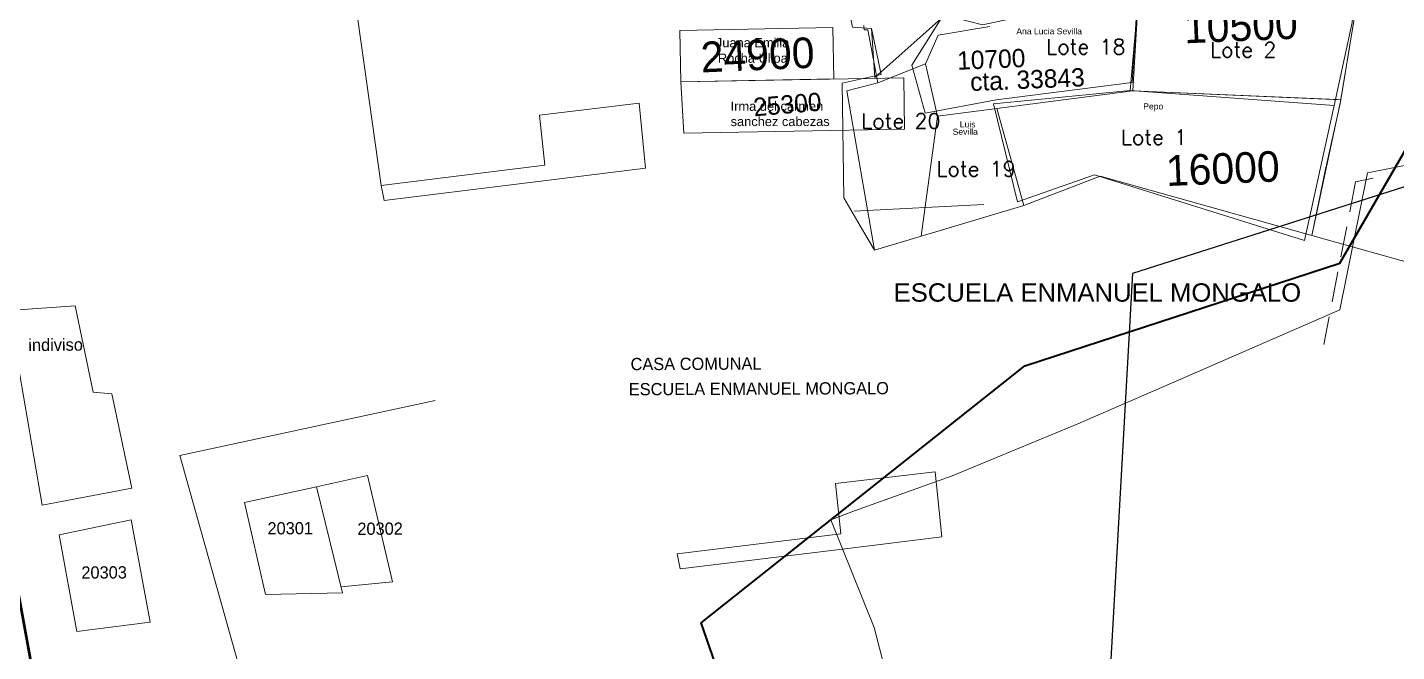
# Model space of a CAD drawing. Header units: inches. Extents: x 610851 to 630254, y 1234683 to 1264905.
# Drawn here: x 623432.1 to 623655.8, y 1244001.5 to 1244103.6 of the extents above; entities that cross this region are included whole.
import ezdxf
from ezdxf.enums import TextEntityAlignment as Align

# ---------------------------------------------------------------- set-up
doc = ezdxf.new("R2010")
doc.units = ezdxf.units.IN
doc.header["$MEASUREMENT"] = 0
doc.linetypes.add('DASHED', pattern=[7.5, 5, -2.5])
for name, color, linetype, lineweight in [('ADMINISTRADORA', 7, 'Continuous', 0), ('Areas Administrativas', 7, 'Continuous', 0), ('Cajetin', 7, 'Continuous', 0), ('CONTORNOLevel 61', 7, 'Continuous', 0), ('Default', 7, 'Continuous', 0), ('Fusion 123456', 7, 'Continuous', 0), ('Level 2', 7, 'Continuous', 0), ('Level 20', 7, 'Continuous', 0), ('Level 50', 7, 'Continuous', 0), ('Level 51', 7, 'Continuous', 0), ('Level 7', 7, 'Continuous', 0), ('lotes bancentro', 5, 'Continuous', 0), ('Poligono', 7, 'Continuous', 0)]:
    doc.layers.add(name, color=color, linetype=linetype, lineweight=lineweight)
doc.styles.get("Standard").update_dxf_attribs({"font": 'arial.ttf'})
doc.styles.add('style2', font='romans.shx')
doc.styles.add('Styledgn003', font='dgn003.shx')
doc.styles.add('Styledgn032', font='dgn032.shx')

msp = doc.modelspace()

# ---------------------------------------------------------------- linework, layer by layer
at = {"layer": 'ADMINISTRADORA', "color": 6, "linetype": 'Continuous', "lineweight": 0, "ltscale": 0.1}
msp.add_line((623590.46265, 1244090.31498), (623580.77581, 1244089.07084), dxfattribs=at)
msp.add_line((623590.46265, 1244090.31498), (623580.77581, 1244089.07084), dxfattribs=at)
msp.add_line((623590.46265, 1244090.31498), (623580.77581, 1244089.07084), dxfattribs=at)
at = {"layer": 'Areas Administrativas', "color": 6, "linetype": 'Continuous', "lineweight": 30, "flags": 128}
msp.add_lwpolyline([(623450.74436, 1244312.53221), (623548.72005, 1244286.97333), (623533.81071, 1244233.72567), (623580.66865, 1244237.98548), (623580.66865, 1244257.15464), (623633.91631, 1244274.19389), (623644.56584, 1244210.2967), (623691.42378, 1244212.42661), (623689.29387, 1244171.95838), (623655.21537, 1244171.95838), (623659.47518, 1244078.2425), (623612.61724, 1244063.33316), (623608.35743, 1243986.65653)], dxfattribs=at)
at = {"layer": 'CONTORNOLevel 61', "color": 3, "linetype": 'Continuous', "lineweight": 40, "flags": 128}
msp.add_lwpolyline([(623570.15363, 1243925.40986), (623542.16944, 1244006.25312), (623595.02849, 1244048.22941), (623646.49183, 1244065.03491), (623672.76239, 1244110.41652), (623660.12543, 1244191.24297), (623668.87571, 1244209.91591), (623688.30919, 1244225.46269), (623676.6491, 1244261.99762), (623696.08258, 1244290.75916), (623898.96805, 1244349.05956), (623908.29613, 1244422.90676), (623917.62421, 1244496.75396), (623965.04188, 1244531.7342)], dxfattribs=at)
at = {"layer": 'Fusion 123456', "color": 5, "linetype": 'Continuous', "lineweight": 0, "ltscale": 0.1}
for p, q in [((623648.84687, 1244104.96059), (623646.59553, 1244091.14291)), ((623648.84687, 1244104.96059), (623646.59553, 1244091.14291)), ((623648.84687, 1244104.96059), (623646.59553, 1244091.14291)), ((623568.7678, 1244103.14536), (623568.7242, 1244103.89409)), ((623568.7678, 1244103.14536), (623568.7242, 1244103.89409)), ((623568.7678, 1244103.14536), (623568.7242, 1244103.89409)), ((623569.40534, 1244103.19064), (623568.7678, 1244103.14536)), ((623569.40534, 1244103.19064), (623568.7678, 1244103.14536)), ((623569.40534, 1244103.19064), (623568.7678, 1244103.14536)), ((623571.01689, 1244094.53146), (623578.82582, 1244097.59948)), ((623571.01689, 1244094.53146), (623578.82582, 1244097.59948)), ((623571.01689, 1244094.53146), (623578.82582, 1244097.59948)), ((623646.59553, 1244091.14291), (623644.14372, 1244080.12449)), ((623646.59553, 1244091.14291), (623644.14372, 1244080.12449)), ((623646.59553, 1244091.14291), (623644.14372, 1244080.12449)), ((623590.46265, 1244090.31498), (623594.89524, 1244074.43167)), ((623590.46265, 1244090.31498), (623594.89524, 1244074.43167)), ((623590.46265, 1244090.31498), (623594.89524, 1244074.43167)), ((623644.14372, 1244080.12449), (623641.94301, 1244069.54403)), ((623644.14372, 1244080.12449), (623641.94301, 1244069.54403)), ((623644.14372, 1244080.12449), (623641.94301, 1244069.54403)), ((623607.3519, 1244079.22807), (623594.89531, 1244074.4317)), ((623607.3519, 1244079.22807), (623594.89531, 1244074.4317)), ((623607.3519, 1244079.22807), (623594.89531, 1244074.4317)), ((623641.94301, 1244069.54403), (623607.3519, 1244079.22807)), ((623641.94301, 1244069.54403), (623607.3519, 1244079.22807)), ((623641.94301, 1244069.54403), (623607.3519, 1244079.22807))]:
    msp.add_line(p, q, dxfattribs=at)
at = {"layer": 'Fusion 123456', "color": 1, "linetype": 'Continuous', "lineweight": 13, "ltscale": 0.1}
msp.add_line((623594.89531, 1244074.4317), (623570.46925, 1244067.15541), dxfattribs=at)
msp.add_line((623594.89531, 1244074.4317), (623570.46925, 1244067.15541), dxfattribs=at)
msp.add_line((623594.89531, 1244074.4317), (623570.46925, 1244067.15541), dxfattribs=at)
at = {"layer": 'Fusion 123456', "color": 7, "linetype": 'Continuous', "lineweight": 13, "ltscale": 0.1}
msp.add_line((623641.94301, 1244069.54403), (623661.2025, 1244064.15219), dxfattribs=at)
msp.add_line((623641.94301, 1244069.54403), (623661.2025, 1244064.15219), dxfattribs=at)
msp.add_line((623641.94301, 1244069.54403), (623661.2025, 1244064.15219), dxfattribs=at)
at = {"layer": 'Level 2', "color": 1, "linetype": 'Continuous', "lineweight": 0, "flags": 128}
for points in [[(623845.43247, 1244044.62226), (623851.41436, 1244053.63832), (623862.5801, 1244122.73636), (623828.44253, 1244115.87004), (623790.21584, 1244107.85956), (623751.84561, 1244100.17731), (623682.75337, 1244086.06676), (623651.0492, 1244079.79889), (623646.51867, 1244057.38545), (623620.25237, 1244045.96852), (623603.68451, 1244038.77098), (623583.14536, 1244030.24903), (623567.19038, 1244024.56074), (623563.3667, 1244023.08019), (623570.42823, 1244005.46793), (623574.24062, 1243990.70787), (623565.0171, 1243987.60846), (623557.6298, 1243966.31981), (623556.86563, 1243964.88808), (623565.75376, 1243961.25451), (623845.43247, 1244044.62226)], [(623845.43247, 1244044.62226), (623851.41436, 1244053.63832), (623862.5801, 1244122.73636), (623828.44253, 1244115.87004), (623790.21584, 1244107.85956), (623751.84561, 1244100.17731), (623682.75337, 1244086.06676), (623651.0492, 1244079.79889), (623646.51867, 1244057.38545), (623620.25237, 1244045.96852), (623603.68451, 1244038.77098), (623583.14536, 1244030.24903), (623567.19038, 1244024.56074), (623563.3667, 1244023.08019), (623570.42823, 1244005.46793), (623574.24062, 1243990.70787), (623565.0171, 1243987.60846), (623557.6298, 1243966.31981), (623556.86563, 1243964.88808), (623565.75376, 1243961.25451), (623845.43247, 1244044.62226)], [(623845.43247, 1244044.62226), (623851.41436, 1244053.63832), (623862.5801, 1244122.73636), (623828.44253, 1244115.87004), (623790.21584, 1244107.85956), (623751.84561, 1244100.17731), (623682.75337, 1244086.06676), (623651.0492, 1244079.79889), (623646.51867, 1244057.38545), (623620.25237, 1244045.96852), (623603.68451, 1244038.77098), (623583.14536, 1244030.24903), (623567.19038, 1244024.56074), (623563.3667, 1244023.08019), (623570.42823, 1244005.46793), (623574.24062, 1243990.70787), (623565.0171, 1243987.60846), (623557.6298, 1243966.31981), (623556.86563, 1243964.88808), (623565.75376, 1243961.25451), (623845.43247, 1244044.62226)], [(623479.29757, 1244028.48195), (623487.65421, 1244030.32865), (623491.72651, 1244012.93265), (623483.33224, 1244012.10746)], [(623479.29757, 1244028.48195), (623487.65421, 1244030.32865), (623491.72651, 1244012.93265), (623483.33224, 1244012.10746)], [(623479.29757, 1244028.48195), (623487.65421, 1244030.32865), (623491.72651, 1244012.93265), (623483.33224, 1244012.10746)]]:
    msp.add_lwpolyline(points, dxfattribs=at)
at = {"layer": 'Level 2', "color": 6, "linetype": 'Continuous', "lineweight": 0, "flags": 128}
for points in [[(623538.8237, 1244094.68253), (623538.66629, 1244103.08105), (623563.6619, 1244103.54953), (623563.81931, 1244095.151), (623538.8237, 1244094.68253)], [(623575.24843, 1244095.31063), (623575.39333, 1244086.91188), (623539.29858, 1244086.29566), (623538.82385, 1244094.68223), (623575.24843, 1244095.31063)], [(623434.4887, 1244025.47091), (623449.0987, 1244028.27091), (623445.8287, 1244043.67091), (623442.7887, 1244043.93091), (623439.8387, 1244058.05091), (623429.0387, 1244057.30091), (623434.4887, 1244025.47091)], [(623434.4887, 1244025.47091), (623449.0987, 1244028.27091), (623445.8287, 1244043.67091), (623442.7887, 1244043.93091), (623439.8387, 1244058.05091), (623429.0387, 1244057.30091), (623434.4887, 1244025.47091)], [(623434.4887, 1244025.47091), (623449.0987, 1244028.27091), (623445.8287, 1244043.67091), (623442.7887, 1244043.93091), (623439.8387, 1244058.05091), (623429.0387, 1244057.30091), (623434.4887, 1244025.47091)], [(623470.97542, 1244010.89247), (623467.52171, 1244025.87965), (623479.29797, 1244028.48031), (623483.57325, 1244011.12931), (623470.97542, 1244010.89247)], [(623470.97542, 1244010.89247), (623467.52171, 1244025.87965), (623479.29797, 1244028.48031), (623483.57325, 1244011.12931), (623470.97542, 1244010.89247)], [(623470.97542, 1244010.89247), (623467.52171, 1244025.87965), (623479.29797, 1244028.48031), (623483.57325, 1244011.12931), (623470.97542, 1244010.89247)], [(623449.03597, 1244023.05551), (623437.26997, 1244020.64551), (623440.14297, 1244004.80451), (623452.09597, 1244006.33351), (623449.03597, 1244023.05551)], [(623449.03597, 1244023.05551), (623437.26997, 1244020.64551), (623440.14297, 1244004.80451), (623452.09597, 1244006.33351), (623449.03597, 1244023.05551)], [(623449.03597, 1244023.05551), (623437.26997, 1244020.64551), (623440.14297, 1244004.80451), (623452.09597, 1244006.33351), (623449.03597, 1244023.05551)]]:
    msp.add_lwpolyline(points, dxfattribs=at)
at = {"layer": 'Level 20', "color": 2, "linetype": 'Continuous', "lineweight": 0}
for p, q in [((623481.72959, 1244135.98039), (623489.83937, 1244077.74233)), ((623481.72959, 1244135.98039), (623489.83937, 1244077.74233)), ((623481.72959, 1244135.98039), (623489.83937, 1244077.74233)), ((623644.67379, 1244055.78497), (623644.66529, 1244055.78127)), ((623644.67379, 1244055.78497), (623644.66529, 1244055.78127)), ((623644.67379, 1244055.78497), (623644.66529, 1244055.78127))]:
    msp.add_line(p, q, dxfattribs=at)
at = {"layer": 'Level 20', "color": 2, "linetype": 'DASHED', "lineweight": 0}
for p, q in [((623649.10329, 1244078.32167), (623643.88037, 1244051.74815)), ((623649.10329, 1244078.32167), (623643.88037, 1244051.74815)), ((623649.10329, 1244078.32167), (623643.88037, 1244051.74815)), ((623651.9789, 1244078.90251), (623649.10329, 1244078.32167)), ((623651.9789, 1244078.90251), (623649.10329, 1244078.32167)), ((623651.9789, 1244078.90251), (623649.10329, 1244078.32167))]:
    msp.add_line(p, q, dxfattribs=at)
at = {"layer": 'Level 20', "color": 1, "linetype": 'Continuous', "lineweight": 0, "flags": 128}
for points in [[(623570.55727, 1244095.37367), (623569.98194, 1244103.38329), (623566.88149, 1244103.59515), (623565.46377, 1244110.49252), (623573.85009, 1244111.11255), (623573.672, 1244119.39637), (623575.3591, 1244128.187), (623588.14387, 1244128.3612), (623587.32731, 1244110.36481), (623570.55727, 1244095.37367)], [(623570.55727, 1244095.37367), (623569.98194, 1244103.38329), (623566.88149, 1244103.59515), (623565.46377, 1244110.49252), (623573.85009, 1244111.11255), (623573.672, 1244119.39637), (623575.3591, 1244128.187), (623588.14387, 1244128.3612), (623587.32731, 1244110.36481), (623570.55727, 1244095.37367)], [(623570.55727, 1244095.37367), (623569.98194, 1244103.38329), (623566.88149, 1244103.59515), (623565.46377, 1244110.49252), (623573.85009, 1244111.11255), (623573.672, 1244119.39637), (623575.3591, 1244128.187), (623588.14387, 1244128.3612), (623587.32731, 1244110.36481), (623570.55727, 1244095.37367)], [(623581.77109, 1244105.60481), (623576.59009, 1244097.39581), (623578.73209, 1244089.52381), (623590.35309, 1244091.73981), (623612.60309, 1244094.55681), (623613.48909, 1244109.44781), (623588.11309, 1244104.01481), (623581.77109, 1244105.60481)], [(623581.77109, 1244105.60481), (623576.59009, 1244097.39581), (623578.73209, 1244089.52381), (623590.35309, 1244091.73981), (623612.60309, 1244094.55681), (623613.48909, 1244109.44781), (623588.11309, 1244104.01481), (623581.77109, 1244105.60481)], [(623581.77109, 1244105.60481), (623576.59009, 1244097.39581), (623578.73209, 1244089.52381), (623590.35309, 1244091.73981), (623612.60309, 1244094.55681), (623613.48909, 1244109.44781), (623588.11309, 1244104.01481), (623581.77109, 1244105.60481)], [(623614.74179, 1244109.75763), (623615.03367, 1244108.38151), (623613.55812, 1244108.11055), (623612.23699, 1244093.25183), (623645.56986, 1244090.81093), (623648.54236, 1244104.35879), (623648.72361, 1244107.20271), (623614.74179, 1244109.75763)], [(623614.74179, 1244109.75763), (623615.03367, 1244108.38151), (623613.55812, 1244108.11055), (623612.23699, 1244093.25183), (623645.56986, 1244090.81093), (623648.54236, 1244104.35879), (623648.72361, 1244107.20271), (623614.74179, 1244109.75763)], [(623614.74179, 1244109.75763), (623615.03367, 1244108.38151), (623613.55812, 1244108.11055), (623612.23699, 1244093.25183), (623645.56986, 1244090.81093), (623648.54236, 1244104.35879), (623648.72361, 1244107.20271), (623614.74179, 1244109.75763)], [(623606.4501, 1244079.48144), (623640.72276, 1244068.72681), (623645.56974, 1244090.8093), (623612.23699, 1244093.25183), (623589.91302, 1244091.08788), (623593.8496, 1244075.07468), (623606.44911, 1244079.48147)], [(623606.4501, 1244079.48144), (623640.72276, 1244068.72681), (623645.56974, 1244090.8093), (623612.23699, 1244093.25183), (623589.91302, 1244091.08788), (623593.8496, 1244075.07468), (623606.44911, 1244079.48147)], [(623606.4501, 1244079.48144), (623640.72276, 1244068.72681), (623645.56974, 1244090.8093), (623612.23699, 1244093.25183), (623589.91302, 1244091.08788), (623593.8496, 1244075.07468), (623606.44911, 1244079.48147)]]:
    msp.add_lwpolyline(points, dxfattribs=at)
at = {"layer": 'Level 20', "color": 2, "linetype": 'Continuous', "flags": 128}
for points in [[(623489.83937, 1244077.74233), (623490.34739, 1244075.2945), (623516.84892, 1244078.54398), (623533.07738, 1244080.53383), (623532.01138, 1244091.1806), (623515.72716, 1244089.23526), (623516.58807, 1244081.0303), (623489.83937, 1244077.74233)], [(623538.23905, 1244017.4933), (623538.74707, 1244015.04546), (623565.24859, 1244018.29494), (623581.47706, 1244020.2848), (623580.41105, 1244030.93156), (623564.12684, 1244028.98622), (623564.98775, 1244020.78126), (623538.23905, 1244017.4933)]]:
    msp.add_lwpolyline(points, dxfattribs=at)
at = {"layer": 'Level 50', "color": 7, "linetype": 'Continuous', "lineweight": 0}
for p, q in [((623613.56726, 1244108.06492), (623612.70802, 1244093.17208)), ((623613.56726, 1244108.06492), (623612.70802, 1244093.17208)), ((623613.56726, 1244108.06492), (623612.70802, 1244093.17208)), ((623571.01689, 1244094.53146), (623569.40534, 1244103.19064)), ((623571.01689, 1244094.53146), (623569.40534, 1244103.19064)), ((623571.01689, 1244094.53146), (623569.40534, 1244103.19064)), ((623580.89531, 1244102.30445), (623578.82582, 1244097.59948)), ((623580.89531, 1244102.30445), (623578.82582, 1244097.59948)), ((623580.89531, 1244102.30445), (623578.82582, 1244097.59948)), ((623589.33168, 1244103.69413), (623580.89531, 1244102.30445)), ((623589.33168, 1244103.69413), (623580.89531, 1244102.30445)), ((623589.33168, 1244103.69413), (623580.89531, 1244102.30445)), ((623578.82582, 1244097.59948), (623580.77581, 1244089.07084)), ((623580.77581, 1244089.07084), (623578.82582, 1244097.59948)), ((623578.82582, 1244097.59948), (623580.77581, 1244089.07084)), ((623580.77581, 1244089.07084), (623578.82582, 1244097.59948)), ((623578.82582, 1244097.59948), (623580.77581, 1244089.07084)), ((623580.77581, 1244089.07084), (623578.82582, 1244097.59948)), ((623612.70802, 1244093.17208), (623590.46265, 1244090.31498)), ((623612.70802, 1244093.17208), (623590.46265, 1244090.31498)), ((623612.70802, 1244093.17208), (623590.46265, 1244090.31498)), ((623580.77581, 1244089.07084), (623590.46265, 1244090.31498)), ((623580.77581, 1244089.07084), (623590.46265, 1244090.31498)), ((623580.77581, 1244089.07084), (623590.46265, 1244090.31498)), ((623567.15158, 1244073.5542), (623588.32858, 1244074.5972)), ((623567.15158, 1244073.5542), (623588.32858, 1244074.5972)), ((623567.15158, 1244073.5542), (623588.32858, 1244074.5972))]:
    msp.add_line(p, q, dxfattribs=at)
at = {"layer": 'Level 50', "color": 7, "linetype": 'Continuous', "lineweight": 13}
for p, q in [((623565.94449, 1244093.21645), (623571.01689, 1244094.53146)), ((623565.94449, 1244093.21645), (623571.01689, 1244094.53146)), ((623565.94449, 1244093.21645), (623571.01689, 1244094.53146)), ((623570.46925, 1244067.15541), (623565.94449, 1244093.21645)), ((623570.46925, 1244067.15541), (623565.94449, 1244093.21645)), ((623570.46925, 1244067.15541), (623565.94449, 1244093.21645)), ((623580.77581, 1244089.07084), (623578.11406, 1244069.43273)), ((623580.77581, 1244089.07084), (623578.11406, 1244069.43273)), ((623580.77581, 1244089.07084), (623578.11406, 1244069.43273))]:
    msp.add_line(p, q, dxfattribs=at)
at = {"layer": 'Level 50', "color": 7, "linetype": 'Continuous', "lineweight": 0, "flags": 128}
for points in [[(623570.46925, 1244067.15541), (623594.89531, 1244074.4317), (623607.3519, 1244079.22807), (623641.94301, 1244069.54403), (623646.69398, 1244091.74715), (623648.84687, 1244104.96059)], [(623570.46925, 1244067.15541), (623594.89531, 1244074.4317), (623607.3519, 1244079.22807), (623641.94301, 1244069.54403), (623646.69398, 1244091.74715), (623648.84687, 1244104.96059)], [(623570.46925, 1244067.15541), (623594.89531, 1244074.4317), (623607.3519, 1244079.22807), (623641.94301, 1244069.54403), (623646.69398, 1244091.74715), (623648.84687, 1244104.96059)], [(623566.88149, 1244103.59515), (623569.98194, 1244103.38329), (623571.57924, 1244095.86906), (623565.17243, 1244094.43099), (623565.48352, 1244075.72694), (623568.88017, 1244069.81345), (623570.46925, 1244067.15541)], [(623566.88149, 1244103.59515), (623569.98194, 1244103.38329), (623571.57924, 1244095.86906), (623565.17243, 1244094.43099), (623565.48352, 1244075.72694), (623568.88017, 1244069.81345), (623570.46925, 1244067.15541)], [(623566.88149, 1244103.59515), (623569.98194, 1244103.38329), (623571.57924, 1244095.86906), (623565.17243, 1244094.43099), (623565.48352, 1244075.72694), (623568.88017, 1244069.81345), (623570.46925, 1244067.15541)]]:
    msp.add_lwpolyline(points, dxfattribs=at)
at = {"layer": 'Level 51', "color": 4, "linetype": 'Continuous', "lineweight": 53}
msp.add_line((623409.57348, 1244125.8456), (623460.84172, 1243845.49481), dxfattribs=at)
at = {"layer": 'Level 51', "color": 3, "linetype": 'Continuous', "lineweight": 0}
for p, q in [((623498.71558, 1244042.55814), (623456.97284, 1244033.5674)), ((623498.71558, 1244042.55814), (623456.97284, 1244033.5674)), ((623498.71558, 1244042.55814), (623456.97284, 1244033.5674)), ((623456.97284, 1244033.5674), (623469.17618, 1243990.04593)), ((623456.97284, 1244033.5674), (623469.17618, 1243990.04593)), ((623456.97284, 1244033.5674), (623469.17618, 1243990.04593))]:
    msp.add_line(p, q, dxfattribs=at)
at = {"layer": 'lotes bancentro', "color": 4, "linetype": 'Continuous', "lineweight": 0, "ltscale": 0.1}
for p, q in [((623646.10902, 1244091.77169), (623612.71568, 1244093.17225)), ((623612.71568, 1244093.17225), (623646.69398, 1244091.74715)), ((623646.10902, 1244091.77169), (623612.71568, 1244093.17225)), ((623612.71568, 1244093.17225), (623646.69398, 1244091.74715)), ((623646.10902, 1244091.77169), (623612.71568, 1244093.17225)), ((623612.71568, 1244093.17225), (623646.69398, 1244091.74715))]:
    msp.add_line(p, q, dxfattribs=at)

# ---------------------------------------------------------------- texts
at = {"layer": 'Cajetin', "color": 2}
for s, p in [('Rocha Ulloa', (623544.88815, 1244099.28586)), ('Irma del carmen', (623546.96628, 1244091.43291)), ('sanchez cabezas', (623546.96784, 1244088.93291))]:
    msp.add_text(s, height=1.5, rotation=0.035727, dxfattribs=at).set_placement(p, align=Align.TOP_LEFT)
at = {"layer": 'Default', "color": 5, "linetype": 'Continuous', "lineweight": 13, "style": 'style2'}
for s, p in [('Lote 2', (623625.32434, 1244099.89769)), ('Lote 2', (623625.32434, 1244099.89769)), ('Lote 2', (623625.32434, 1244099.89769)), ('Lote 1', (623610.7513, 1244085.61016)), ('Lote 1', (623610.7513, 1244085.61016)), ('Lote 1', (623610.7513, 1244085.61016))]:
    msp.add_text(s, height=2.474667, dxfattribs=at).set_placement(p, align=Align.MIDDLE_LEFT)
at = {"layer": 'Fusion 123456', "color": 1, "linetype": 'Continuous', "lineweight": 13, "style": 'style2'}
for s, p in [('Lote 20', (623568.32736, 1244088.27831)), ('Lote 20', (623568.32736, 1244088.27831)), ('Lote 20', (623568.32736, 1244088.27831)), ('Lote 19', (623580.6085, 1244080.4424)), ('Lote 19', (623580.6085, 1244080.4424)), ('Lote 19', (623580.6085, 1244080.4424))]:
    msp.add_text(s, height=2.474667, dxfattribs=at).set_placement(p, align=Align.MIDDLE_LEFT)
at = {"layer": 'Fusion 123456', "color": 7, "linetype": 'Continuous', "lineweight": 0}
msp.add_text('ESCUELA ENMANUEL MONGALO', height=3, dxfattribs=at).set_placement((623606.89322, 1244058.73498), align=Align.CENTER)
msp.add_text('ESCUELA ENMANUEL MONGALO', height=3, dxfattribs=at).set_placement((623606.89322, 1244058.73498), align=Align.CENTER)
msp.add_text('ESCUELA ENMANUEL MONGALO', height=3, dxfattribs=at).set_placement((623606.89322, 1244058.73498), align=Align.CENTER)
at = {"layer": 'Level 20', "color": 2, "linetype": 'Continuous'}
msp.add_text('Juana Emilia', height=1.5, rotation=0.035727, dxfattribs=at).set_placement((623544.55839, 1244101.81729), align=Align.TOP_LEFT)
at = {"layer": 'Level 51', "color": 7, "linetype": 'Continuous', "lineweight": 0}
for s, p in [('Ana Lucia Sevilla', (623593.65624, 1244102.43994)), ('Ana Lucia Sevilla', (623593.65624, 1244102.43994)), ('Ana Lucia Sevilla', (623593.65624, 1244102.43994)), ('Pepo', (623614.39827, 1244090.15922)), ('Pepo', (623614.39827, 1244090.15922)), ('Pepo', (623614.39827, 1244090.15922)), (' Sevilla', (623582.86126, 1244086.013)), (' Sevilla', (623582.86126, 1244086.013)), (' Sevilla', (623582.86126, 1244086.013)), ('Luis', (623584.41621, 1244087.21974)), ('Luis', (623584.41621, 1244087.21974)), ('Luis', (623584.41621, 1244087.21974))]:
    msp.add_text(s, height=1, dxfattribs=at).set_placement(p)
at = {"layer": 'Level 7', "color": 7, "linetype": 'Continuous', "lineweight": 0}
for s, height, rotation, style, p in [('10500', 5, 2.4000111, 'Styledgn003', (623630.33232, 1244103.84298)), ('10500', 5, 2.4000111, 'Styledgn003', (623630.33232, 1244103.84298)), ('10500', 5, 2.4000111, 'Styledgn003', (623630.33232, 1244103.84298)), ('24900', 5, 2.4357381, 'Styledgn003', (623551.36934, 1244099.09088)), ('10700', 3, 2.4000111, 'Styledgn003', (623589.55304, 1244098.3644)), ('10700', 3, 2.4000111, 'Styledgn003', (623589.55304, 1244098.3644)), ('10700', 3, 2.4000111, 'Styledgn003', (623589.55304, 1244098.3644)), ('cta. 33843', 3, 2.4000111, 'Styledgn003', (623595.46459, 1244095.05035)), ('cta. 33843', 3, 2.4000111, 'Styledgn003', (623595.46459, 1244095.05035)), ('cta. 33843', 3, 2.4000111, 'Styledgn003', (623595.46459, 1244095.05035)), ('25300', 3, 4.835727, 'Styledgn003', (623556.24512, 1244090.98779)), ('16000', 5, 2.4000111, 'Styledgn003', (623627.38551, 1244080.51405)), ('16000', 5, 2.4000111, 'Styledgn003', (623627.38551, 1244080.51405)), ('16000', 5, 2.4000111, 'Styledgn003', (623627.38551, 1244080.51405)), ('indiviso', 2, 0.5, 'Styledgn032', (623436.66504, 1244051.6924)), ('indiviso', 2, 0.5, 'Styledgn032', (623436.66504, 1244051.6924)), ('indiviso', 2, 0.5, 'Styledgn032', (623436.66504, 1244051.6924)), ('CASA COMUNAL', 2, 0.25, 'Styledgn032', (623541.3165, 1244048.5822)), ('CASA COMUNAL', 2, 0.25, 'Styledgn032', (623541.3165, 1244048.5822)), ('CASA COMUNAL', 2, 0.25, 'Styledgn032', (623541.3165, 1244048.5822)), ('ESCUELA ENMANUEL MONGALO', 2, 0.25, 'Styledgn032', (623551.57939, 1244044.51187)), ('ESCUELA ENMANUEL MONGALO', 2, 0.25, 'Styledgn032', (623551.57939, 1244044.51187)), ('ESCUELA ENMANUEL MONGALO', 2, 0.25, 'Styledgn032', (623551.57939, 1244044.51187)), ('20301', 2, 0.25, 'Styledgn032', (623475.00448, 1244021.70116)), ('20301', 2, 0.25, 'Styledgn032', (623475.00448, 1244021.70116)), ('20301', 2, 0.25, 'Styledgn032', (623475.00448, 1244021.70116)), ('20302', 2, 0.25, 'Styledgn032', (623489.69036, 1244021.63065)), ('20302', 2, 0.25, 'Styledgn032', (623489.69036, 1244021.63065)), ('20302', 2, 0.25, 'Styledgn032', (623489.69036, 1244021.63065)), ('20303', 2, 0.25, 'Styledgn032', (623444.59297, 1244014.47697)), ('20303', 2, 0.25, 'Styledgn032', (623444.59297, 1244014.47697)), ('20303', 2, 0.25, 'Styledgn032', (623444.59297, 1244014.47697))]:
    msp.add_text(s, height=height, rotation=rotation, dxfattribs=dict(at, style=style)).set_placement(p, align=Align.MIDDLE_CENTER)
at = {"layer": 'Poligono', "color": 6, "linetype": 'Continuous', "style": 'style2'}
msp.add_text('Lote 18', height=2.474667, dxfattribs=at).set_placement((623598.54642, 1244100.39766), align=Align.MIDDLE_LEFT)
msp.add_text('Lote 18', height=2.474667, dxfattribs=at).set_placement((623598.54642, 1244100.39766), align=Align.MIDDLE_LEFT)
msp.add_text('Lote 18', height=2.474667, dxfattribs=at).set_placement((623598.54642, 1244100.39766), align=Align.MIDDLE_LEFT)

doc.saveas('drawing.dxf')
